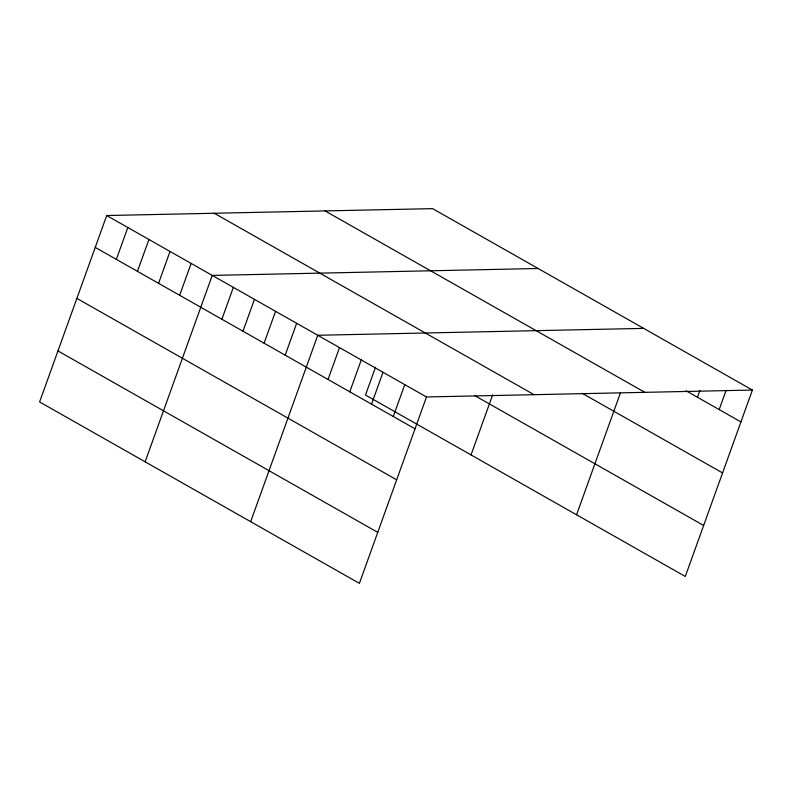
<?xml version="1.0" encoding="UTF-8"?>
<svg xmlns="http://www.w3.org/2000/svg" width="792" height="792" viewBox="0 0 792 792"><rect width="100%" height="100%" fill="white"/><g stroke="black" fill="none" stroke-linecap="round" stroke-linejoin="round"><path stroke-width="1.19" d="M752.4 390.06L432.61 208.642L106.712 215.533L39.6 401.94L359.39 583.357L426.502 396.96L752.4 390.06L685.288 576.467L365.498 395.04L375.507 367.231M116.345 259.38L127.819 227.512M137.452 271.349L148.926 239.481M158.558 283.328L170.032 251.46M179.665 295.297L191.139 263.429M145.134 461.805L212.236 275.408L538.134 268.508M221.879 319.245L233.343 287.377M242.976 331.224L254.45 299.356M264.082 343.193L275.557 311.325M285.189 355.172L296.663 323.304M250.668 521.681L317.77 335.273L643.668 328.383M328.046 379.477L339.52 347.609M349.787 391.812L361.261 359.944M371.537 404.148L383.011 372.28M393.287 416.493L404.762 384.625M471.032 454.915L492.683 394.782M576.556 514.78L620.512 392.703M697.435 397.257L699.89 390.426M719.186 409.593L726.145 390.248M686.04 390.793L740.926 421.928M325.057 210.919L644.856 392.337M582.179 393.287L722.571 472.933M214.256 213.256L534.046 394.683M474.616 395.535L703.652 525.472M106.712 215.533L426.502 396.96M95.238 247.401L415.028 428.828M76.874 298.396L396.673 479.823M57.964 350.935L377.754 532.363"/></g></svg>
